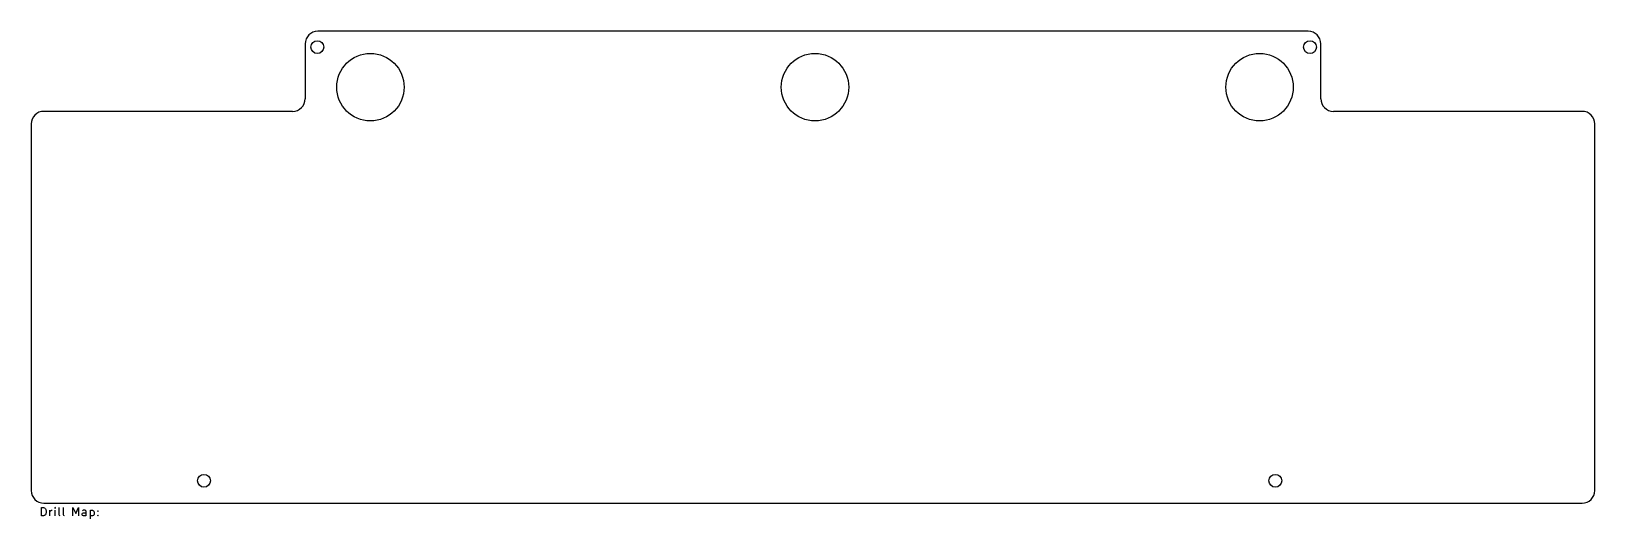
# Model space of a CAD drawing. Extents: x 0.2 to 14.8, y -5.3 to -0.7.
import ezdxf

# ---------------------------------------------------------------- set-up
doc = ezdxf.new("R2010")
doc.units = 0
doc.header["$MEASUREMENT"] = 0
doc.layers.add('BLACK', color=7, linetype='CONTINUOUS')

msp = doc.modelspace()

# ---------------------------------------------------------------- linework, layer by layer
at = {"layer": 'BLACK', "linetype": 'CONTINUOUS'}
for p, q in [((2.71654, -0.866142), (2.71654, -1.37795)), ((12.0866, -0.748031), (2.83465, -0.748031)), ((12.2047, -1.37795), (12.2047, -0.866142)), ((2.59843, -1.49606), (0.275591, -1.49606)), ((14.6457, -1.49606), (12.3228, -1.49606)), ((0.15748, -1.61417), (0.15748, -5.03937)), ((14.7638, -5.03937), (14.7638, -1.61417)), ((0.252015, -5.27597), (0.252015, -5.19723)), ((0.252015, -5.19723), (0.270763, -5.19723)), ((0.270763, -5.19723), (0.282012, -5.20098)), ((0.275591, -5.15748), (14.6457, -5.15748)), ((0.282012, -5.20098), (0.289511, -5.20848)), ((0.289511, -5.20848), (0.29326, -5.21598)), ((0.29326, -5.25723), (0.289511, -5.26473)), ((0.29326, -5.21598), (0.29701, -5.23098)), ((0.29701, -5.24223), (0.29326, -5.25723)), ((0.29701, -5.23098), (0.29701, -5.24223)), ((0.330756, -5.27597), (0.330756, -5.22348)), ((0.330756, -5.23848), (0.334505, -5.23098)), ((0.334505, -5.23098), (0.338255, -5.22723)), ((0.338255, -5.22723), (0.345754, -5.22348)), ((0.345754, -5.22348), (0.353253, -5.22348)), ((0.379499, -5.19723), (0.37575, -5.20098)), ((0.37575, -5.20098), (0.379499, -5.20473)), ((0.383249, -5.20098), (0.379499, -5.19723)), ((0.379499, -5.19723), (0.379499, -5.20473)), ((0.379499, -5.20473), (0.383249, -5.20098)), ((0.379499, -5.27597), (0.379499, -5.22348)), ((0.416995, -5.26473), (0.416995, -5.19723)), ((0.45824, -5.26473), (0.45824, -5.19723)), ((0.546729, -5.27597), (0.546729, -5.19723)), ((0.546729, -5.19723), (0.572975, -5.25348)), ((0.572975, -5.25348), (0.599222, -5.19723)), ((0.599222, -5.19723), (0.599222, -5.27597)), ((0.632968, -5.25723), (0.636717, -5.24973)), ((0.632968, -5.26473), (0.632968, -5.25723)), ((0.644216, -5.22348), (0.636717, -5.22723)), ((0.636717, -5.24973), (0.644216, -5.24598)), ((0.659214, -5.22348), (0.644216, -5.22348)), ((0.644216, -5.24598), (0.662964, -5.24598)), ((0.666714, -5.22723), (0.659214, -5.22348)), ((0.662964, -5.24598), (0.670463, -5.24223)), ((0.670463, -5.23473), (0.666714, -5.22723)), ((0.670463, -5.27597), (0.670463, -5.23473)), ((0.707958, -5.22348), (0.707958, -5.30222)), ((0.707958, -5.22723), (0.715457, -5.22348)), ((0.715457, -5.22348), (0.730456, -5.22348)), ((0.730456, -5.22348), (0.737955, -5.22723)), ((0.737955, -5.22723), (0.741704, -5.23098)), ((0.741704, -5.23098), (0.745454, -5.23848)), ((0.745454, -5.23848), (0.745454, -5.26098)), ((0.77545, -5.23098), (0.779199, -5.22723)), ((0.779199, -5.23473), (0.77545, -5.23098)), ((0.779199, -5.22723), (0.782949, -5.23098)), ((0.779199, -5.22723), (0.779199, -5.23473)), ((0.782949, -5.23098), (0.779199, -5.23473)), ((0.270763, -5.27597), (0.252015, -5.27597)), ((0.282012, -5.27223), (0.270763, -5.27597)), ((0.289511, -5.26473), (0.282012, -5.27223)), ((0.420744, -5.27223), (0.416995, -5.26473)), ((0.428243, -5.27597), (0.420744, -5.27223)), ((0.461989, -5.27223), (0.45824, -5.26473)), ((0.469488, -5.27597), (0.461989, -5.27223)), ((0.636717, -5.27223), (0.632968, -5.26473)), ((0.644216, -5.27597), (0.636717, -5.27223)), ((0.662964, -5.27597), (0.644216, -5.27597)), ((0.670463, -5.27223), (0.662964, -5.27597)), ((0.715457, -5.27597), (0.707958, -5.27223)), ((0.730456, -5.27597), (0.715457, -5.27597)), ((0.737955, -5.27223), (0.730456, -5.27597)), ((0.741704, -5.26848), (0.737955, -5.27223)), ((0.745454, -5.26098), (0.741704, -5.26848)), ((0.77545, -5.27223), (0.779199, -5.26848)), ((0.779199, -5.27597), (0.77545, -5.27223)), ((0.779199, -5.26848), (0.782949, -5.27223)), ((0.779199, -5.26848), (0.779199, -5.27597)), ((0.782949, -5.27223), (0.779199, -5.27597))]:
    msp.add_line(p, q, dxfattribs=at)
at = {"layer": 'BLACK'}
for centre, radius in [((2.82953, -0.895866), 0.06), ((12.1041, -0.89626), 0.06), ((3.32559, -1.27028), 0.314961), ((7.47913, -1.27028), 0.314961), ((11.6327, -1.27028), 0.314961), ((1.77047, -4.94744), 0.06), ((11.7793, -4.94744), 0.06)]:
    msp.add_circle(centre, radius, dxfattribs=at)
for centre, start, end in [((2.83465, -0.866142), 90, 180), ((12.0866, -0.866142), 0, 90), ((2.59843, -1.37795), -90, 0), ((12.3228, -1.37795), -180, -90), ((0.275591, -1.61417), 90, 180), ((14.6457, -1.61417), 0, 90), ((0.275591, -5.03937), -180, -90), ((14.6457, -5.03937), -90, 0)]:
    msp.add_arc(centre, 0.11811, start, end, dxfattribs=at)

doc.saveas('drawing.dxf')
